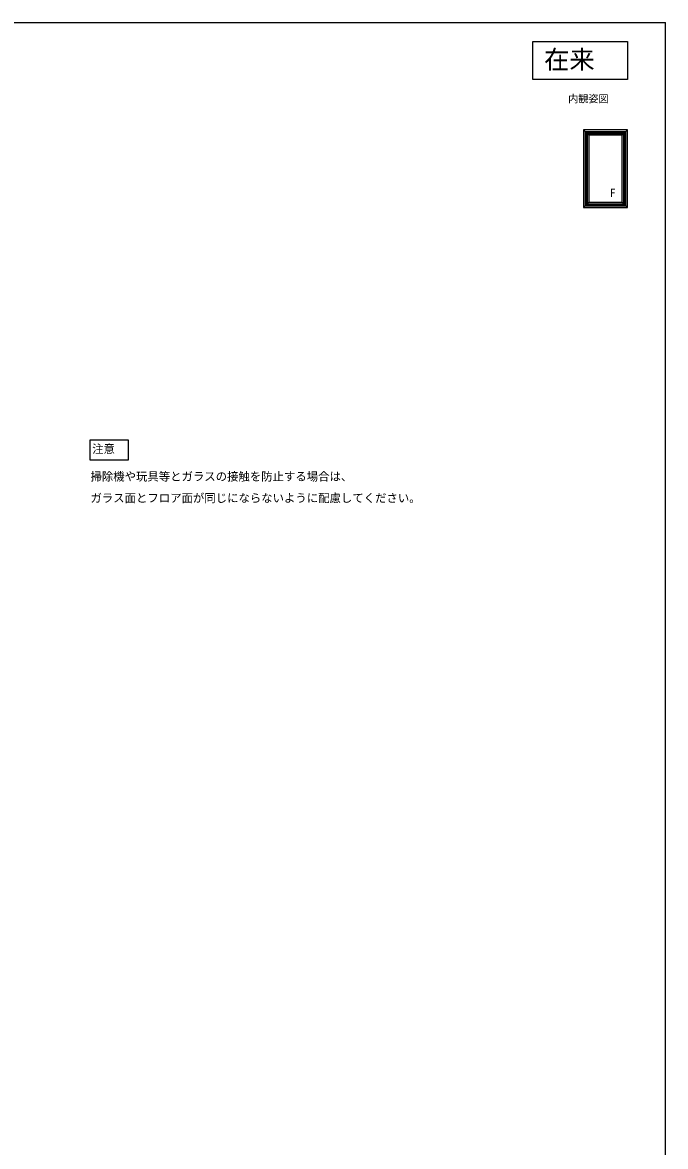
# Model space of a CAD drawing. Units: millimetres, scale not verified. Extents: x -525 to 525, y -783 to 779.
# Drawn here: x 17 to 525, y -142 to 747 of the extents above; entities that cross this region are included whole.
import ezdxf
from ezdxf.enums import TextEntityAlignment as Align

# ---------------------------------------------------------------- set-up
doc = ezdxf.new("R2010")
doc.units = ezdxf.units.MM
doc.header["$LTSCALE"] = 4
for name, color, linetype in [('0-1_USER1', 3, 'Continuous'), ('0-5_YKK_A1', 4, 'Continuous'), ('0-7_YKK_ZWAK', 7, 'Continuous')]:
    doc.layers.add(name, color=color, linetype=linetype)
doc.styles.add('ＭＳ ゴシック', font='')
doc.styles.get('ＭＳ ゴシック').set_extended_font_data('MS Gothic')

msp = doc.modelspace()

# ---------------------------------------------------------------- linework, layer by layer
at = {"layer": '0-1_USER1'}
for points in [[(420, 732.1), (495, 732.1), (495, 702.1), (420, 702.1)], [(70.128, 402.1), (70.128, 417.1), (100.128, 417.1), (100.128, 401.1), (70.128, 401.1)]]:
    msp.add_lwpolyline(points, close=True, dxfattribs=at)
at = {"layer": '0-5_YKK_A1'}
for p, q in [((460.2, 662.1), (464.4, 657.9)), ((495, 662.1), (490.8, 657.9)), ((460.2, 600.8), (464.4, 605)), ((495, 600.8), (490.8, 605))]:
    msp.add_line(p, q, dxfattribs=at)
for points in [[(460.2, 600.8), (495, 600.8), (495, 662.1), (460.2, 662.1)], [(461.6, 602.2), (493.6, 602.2), (493.6, 660.7), (461.6, 660.7)], [(462.04, 602.64), (493.16, 602.64), (493.16, 660.26), (462.04, 660.26)], [(492.94, 660.04), (462.26, 660.04), (462.26, 602.86), (492.94, 602.86)], [(462.975, 603.575), (492.225, 603.575), (492.225, 659.325), (462.975, 659.325)], [(492.1, 659.2), (463.1, 659.2), (463.1, 603.7), (492.1, 603.7)], [(464.4, 605), (490.8, 605), (490.8, 657.9), (464.4, 657.9)]]:
    msp.add_lwpolyline(points, close=True, dxfattribs=at)
at = {"layer": '0-7_YKK_ZWAK'}
msp.add_line((-525, 747.1), (525, 747.1), dxfattribs=at)
msp.add_lwpolyline([(-525, -782.9), (525, -782.9), (525, 747.1)], dxfattribs=at)

# ---------------------------------------------------------------- texts
at = {"layer": '0-1_USER1', "style": 'ＭＳ ゴシック'}
for s, height, p in [('在来', 14.66, (429, 706.1)), ('内観姿図', 5.865, (448, 682.1)), ('注意', 6.598, (71.692, 404.642)), ('掃除機や玩具等とガラスの接触を防止する場合は、', 6.598, (70.37, 382.871)), ('ガラス面とフロア面が同じにならないように配慮してください。', 6.598, (70.37, 365.826))]:
    msp.add_text(s, height=height, dxfattribs=at).set_placement(p, align=Align.BOTTOM_LEFT)
at = {"layer": '0-5_YKK_A1', "style": 'ＭＳ ゴシック'}
msp.add_text('F', height=6.598, dxfattribs=at).set_placement((481.037, 607.098), align=Align.BOTTOM_LEFT)

doc.saveas('drawing.dxf')
